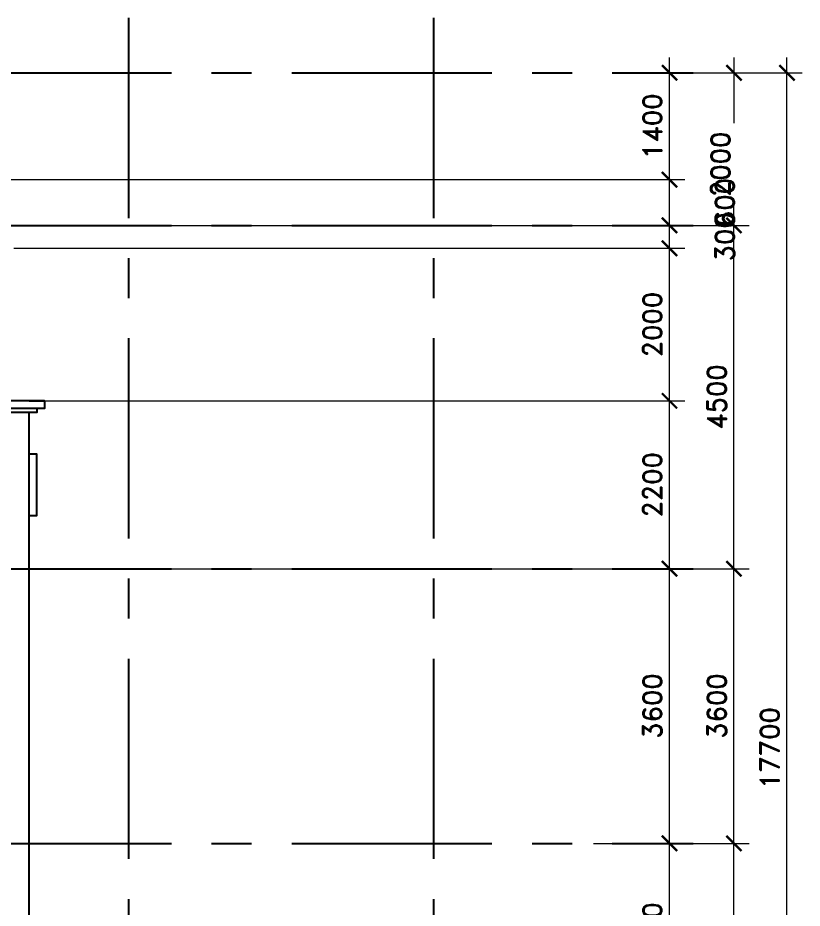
# Model space of a CAD drawing. Header units: inches. Extents: x 452443 to 881249, y 975131 to 1198310.
# Drawn here: x 589427 to 599708, y 1005179 to 1016849 of the extents above; entities that cross this region are included whole.
import ezdxf

# ---------------------------------------------------------------- set-up
doc = ezdxf.new("R2010")
doc.units = ezdxf.units.IN
doc.header["$LTSCALE"] = 3.5
doc.header["$MEASUREMENT"] = 0
doc.linetypes.add('CENTER', pattern=[2, 1.25, -0.25, 0.25, -0.25])
for name, color, linetype in [('Netthay_126', 126, 'Continuous'), ('thuocdo', 3, 'Continuous'), ('Truc', 252, 'Continuous')]:
    doc.layers.add(name, color=color, linetype=linetype)
doc.styles.add('romand', font='romand.shx')
doc.dimstyles.new('TL100', dxfattribs={"dimscale": 100, "dimtxt": 2.5, "dimasz": 2, "dimexe": 2, "dimexo": 1, "dimgap": 1, "dimtad": 1, "dimdec": 0, "dimzin": 0, "dimdsep": 46, "dimtxsty": 'romand', "dimblk": 'ARCHTICK', "dimcen": 2, "dimdle": 2, "dimclrd": 256, "dimclre": 256, "dimclrt": 7, "dimadec": 0, "dimazin": 0, "dimtfac": 0.004, "dimtdec": 0, "dimtmove": 2, "dimatfit": 3, "dimfxl": 1, "dimtolj": 1, "dimtzin": 0, "dimlwd": 20, "dimlwe": 20, "dimarcsym": 1})

# ---------------------------------------------------------------- blocks, each defined once
blk = doc.blocks.new('_ArchTick')
at = {"color": 0, "linetype": 'ByBlock', "const_width": 0.15}
blk.add_lwpolyline([(-0.5, -0.5), (0.5, 0.5)], dxfattribs=at)
blk = doc.blocks.new('*D2868')
at = {"layer": 'DEFPOINTS', "color": 0}
for p in [(589577, 1011828), (597969, 1011828), (591144, 1009628)]:
    blk.add_point(p, dxfattribs=at)
at = {"layer": 'thuocdo', "linetype": 'Continuous', "lineweight": 20}
for p, q in [((597969, 1009428), (597969, 1012028)), ((589677, 1011828), (598169, 1011828)), ((591244, 1009628), (598169, 1009628))]:
    blk.add_line(p, q, dxfattribs=at)
at = {"layer": 'thuocdo', "lineweight": 20, "xscale": 200, "yscale": 200, "zscale": 200}
for p, rotation in [((597969, 1011828), 90), ((597969, 1009628), 270)]:
    blk.add_blockref('_ArchTick', p, dxfattribs=dict(at, rotation=rotation))
at = {"layer": 'thuocdo', "color": 7, "insert": (597744, 1010728), "char_height": 250, "attachment_point": 5, "rotation": 90, "style": 'romand'}
blk.add_mtext('\\A1;2200', dxfattribs=at)
blk = doc.blocks.new('*D2869')
at = {"layer": 'DEFPOINTS', "color": 0}
for p in [(589277, 1013828), (597969, 1013828), (589577, 1011828)]:
    blk.add_point(p, dxfattribs=at)
at = {"layer": 'thuocdo', "linetype": 'Continuous', "lineweight": 20}
for p, q in [((597969, 1011628), (597969, 1014028)), ((589377, 1013828), (598169, 1013828)), ((589677, 1011828), (598169, 1011828))]:
    blk.add_line(p, q, dxfattribs=at)
at = {"layer": 'thuocdo', "lineweight": 20, "xscale": 200, "yscale": 200, "zscale": 200}
for p, rotation in [((597969, 1013828), 90), ((597969, 1011828), 270)]:
    blk.add_blockref('_ArchTick', p, dxfattribs=dict(at, rotation=rotation))
at = {"layer": 'thuocdo', "color": 7, "insert": (597744, 1012828), "char_height": 250, "attachment_point": 5, "rotation": 90, "style": 'romand'}
blk.add_mtext('\\A1;2000', dxfattribs=at)
blk = doc.blocks.new('*D2870')
at = {"layer": 'DEFPOINTS', "color": 0}
for p in [(588977, 1014128), (597969, 1014128), (589277, 1013828)]:
    blk.add_point(p, dxfattribs=at)
at = {"layer": 'thuocdo', "linetype": 'Continuous', "lineweight": 20}
for p, q in [((597969, 1013628), (597969, 1014328)), ((589077, 1014128), (598169, 1014128)), ((589377, 1013828), (598169, 1013828))]:
    blk.add_line(p, q, dxfattribs=at)
at = {"layer": 'thuocdo', "lineweight": 20, "xscale": 200, "yscale": 200, "zscale": 200}
for p, rotation in [((597969, 1014128), 90), ((597969, 1013828), 270)]:
    blk.add_blockref('_ArchTick', p, dxfattribs=dict(at, rotation=rotation))
at = {"layer": 'thuocdo', "color": 7, "insert": (598694, 1013978), "char_height": 250, "attachment_point": 5, "rotation": 90, "style": 'romand'}
blk.add_mtext('\\A1;300', dxfattribs=at)
blk = doc.blocks.new('*D2871')
at = {"layer": 'DEFPOINTS', "color": 0}
for p in [(588677, 1014728), (597969, 1014728), (588977, 1014128)]:
    blk.add_point(p, dxfattribs=at)
at = {"layer": 'thuocdo', "linetype": 'Continuous', "lineweight": 20}
for p, q in [((597969, 1013928), (597969, 1014928)), ((588777, 1014728), (598169, 1014728)), ((589077, 1014128), (598169, 1014128))]:
    blk.add_line(p, q, dxfattribs=at)
at = {"layer": 'thuocdo', "lineweight": 20, "xscale": 200, "yscale": 200, "zscale": 200}
for p, rotation in [((597969, 1014728), 90), ((597969, 1014128), 270)]:
    blk.add_blockref('_ArchTick', p, dxfattribs=dict(at, rotation=rotation))
at = {"layer": 'thuocdo', "color": 7, "insert": (598694, 1014428), "char_height": 250, "attachment_point": 5, "rotation": 90, "style": 'romand'}
blk.add_mtext('\\A1;600', dxfattribs=at)
blk = doc.blocks.new('*D2872')
at = {"layer": 'DEFPOINTS', "color": 0}
for p in [(596872, 1006028), (597969, 1006028), (597269, 1003628)]:
    blk.add_point(p, dxfattribs=at)
at = {"layer": 'thuocdo', "linetype": 'Continuous', "lineweight": 20}
for p, q in [((597969, 1003428), (597969, 1006228)), ((596972, 1006028), (598169, 1006028)), ((597369, 1003628), (598169, 1003628))]:
    blk.add_line(p, q, dxfattribs=at)
at = {"layer": 'thuocdo', "lineweight": 20, "xscale": 200, "yscale": 200, "zscale": 200}
for p, rotation in [((597969, 1006028), 90), ((597969, 1003628), 270)]:
    blk.add_blockref('_ArchTick', p, dxfattribs=dict(at, rotation=rotation))
at = {"layer": 'thuocdo', "color": 7, "insert": (597744, 1004828), "char_height": 250, "attachment_point": 5, "rotation": 90, "style": 'romand'}
blk.add_mtext('\\A1;2400', dxfattribs=at)
blk = doc.blocks.new('*D2873')
at = {"layer": 'DEFPOINTS', "color": 0}
for p in [(596503, 1009628), (597969, 1009628), (596872, 1006028)]:
    blk.add_point(p, dxfattribs=at)
at = {"layer": 'thuocdo', "linetype": 'Continuous', "lineweight": 20}
for p, q in [((597969, 1005828), (597969, 1009828)), ((596603, 1009628), (598169, 1009628)), ((596972, 1006028), (598169, 1006028))]:
    blk.add_line(p, q, dxfattribs=at)
at = {"layer": 'thuocdo', "lineweight": 20, "xscale": 200, "yscale": 200, "zscale": 200}
for p, rotation in [((597969, 1009628), 90), ((597969, 1006028), 270)]:
    blk.add_blockref('_ArchTick', p, dxfattribs=dict(at, rotation=rotation))
at = {"layer": 'thuocdo', "color": 7, "insert": (597744, 1007828), "char_height": 250, "attachment_point": 5, "rotation": 90, "style": 'romand'}
blk.add_mtext('\\A1;3600', dxfattribs=at)
blk = doc.blocks.new('*D2875')
at = {"layer": 'DEFPOINTS', "color": 0}
for p in [(597775, 1006028), (598814, 1006028), (597896, 1002428)]:
    blk.add_point(p, dxfattribs=at)
at = {"layer": 'thuocdo', "lineweight": 20}
for p, q in [((598814, 1002228), (598814, 1006228)), ((597875, 1006028), (599014, 1006028)), ((597996, 1002428), (599014, 1002428))]:
    blk.add_line(p, q, dxfattribs=at)
at = {"layer": 'thuocdo', "lineweight": 20, "xscale": 200, "yscale": 200, "zscale": 200}
for p, rotation in [((598814, 1006028), 90), ((598814, 1002428), 270)]:
    blk.add_blockref('_ArchTick', p, dxfattribs=dict(at, rotation=rotation))
at = {"layer": 'thuocdo', "color": 7, "insert": (598589, 1004228), "char_height": 250, "attachment_point": 5, "rotation": 90, "style": 'romand'}
blk.add_mtext('\\A1;3600', dxfattribs=at)
blk = doc.blocks.new('*D2876')
at = {"layer": 'DEFPOINTS', "color": 0}
for p in [(597775, 1009628), (598814, 1009628), (597775, 1006028)]:
    blk.add_point(p, dxfattribs=at)
at = {"layer": 'thuocdo', "lineweight": 20}
for p, q in [((598814, 1005828), (598814, 1009828)), ((597875, 1009628), (599014, 1009628)), ((597875, 1006028), (599014, 1006028))]:
    blk.add_line(p, q, dxfattribs=at)
at = {"layer": 'thuocdo', "lineweight": 20, "xscale": 200, "yscale": 200, "zscale": 200}
for p, rotation in [((598814, 1009628), 90), ((598814, 1006028), 270)]:
    blk.add_blockref('_ArchTick', p, dxfattribs=dict(at, rotation=rotation))
at = {"layer": 'thuocdo', "color": 7, "insert": (598589, 1007828), "char_height": 250, "attachment_point": 5, "rotation": 90, "style": 'romand'}
blk.add_mtext('\\A1;3600', dxfattribs=at)
blk = doc.blocks.new('*D2877')
at = {"layer": 'DEFPOINTS', "color": 0}
for p in [(598176, 1014128), (598814, 1014128), (597775, 1009628)]:
    blk.add_point(p, dxfattribs=at)
at = {"layer": 'thuocdo', "lineweight": 20}
for p, q in [((598814, 1009428), (598814, 1014328)), ((598276, 1014128), (599014, 1014128)), ((597875, 1009628), (599014, 1009628))]:
    blk.add_line(p, q, dxfattribs=at)
at = {"layer": 'thuocdo', "lineweight": 20, "xscale": 200, "yscale": 200, "zscale": 200}
for p, rotation in [((598814, 1014128), 90), ((598814, 1009628), 270)]:
    blk.add_blockref('_ArchTick', p, dxfattribs=dict(at, rotation=rotation))
at = {"layer": 'thuocdo', "color": 7, "insert": (598589, 1011878), "char_height": 250, "attachment_point": 5, "rotation": 90, "style": 'romand'}
blk.add_mtext('\\A1;4500', dxfattribs=at)
blk = doc.blocks.new('*D2878')
at = {"layer": 'DEFPOINTS', "color": 0}
for p in [(598176, 1016128), (598814, 1016128), (598176, 1014128)]:
    blk.add_point(p, dxfattribs=at)
at = {"layer": 'thuocdo', "lineweight": 20}
for p, q in [((598814, 1016328), (598814, 1015468)), ((598276, 1016128), (599014, 1016128)), ((598814, 1013928), (598814, 1014387)), ((598276, 1014128), (599014, 1014128))]:
    blk.add_line(p, q, dxfattribs=at)
at = {"layer": 'thuocdo', "lineweight": 20, "xscale": 200, "yscale": 200, "zscale": 200}
for p, rotation in [((598814, 1016128), 90), ((598814, 1014128), 270)]:
    blk.add_blockref('_ArchTick', p, dxfattribs=dict(at, rotation=rotation))
at = {"layer": 'thuocdo', "color": 7, "insert": (598637, 1014928), "char_height": 250, "attachment_point": 5, "rotation": 90, "style": 'romand'}
blk.add_mtext('\\A1;2000', dxfattribs=at)
blk = doc.blocks.new('*D2879')
at = {"layer": 'DEFPOINTS', "color": 0}
for p in [(598280, 1016128), (599508, 1016128), (598414, 998428)]:
    blk.add_point(p, dxfattribs=at)
at = {"layer": 'thuocdo', "lineweight": 20}
for p, q in [((599508, 998228), (599508, 1016328)), ((598380, 1016128), (599708, 1016128)), ((598514, 998428), (599708, 998428))]:
    blk.add_line(p, q, dxfattribs=at)
at = {"layer": 'thuocdo', "lineweight": 20, "xscale": 200, "yscale": 200, "zscale": 200}
for p, rotation in [((599508, 1016128), 90), ((599508, 998428), 270)]:
    blk.add_blockref('_ArchTick', p, dxfattribs=dict(at, rotation=rotation))
at = {"layer": 'thuocdo', "color": 7, "insert": (599283, 1007278), "char_height": 250, "attachment_point": 5, "rotation": 90, "style": 'romand'}
blk.add_mtext('\\A1;17700', dxfattribs=at)
blk = doc.blocks.new('*D2895')
at = {"layer": 'DEFPOINTS', "color": 0}
for p in [(597269, 1016128), (597969, 1016128), (597269, 1014728)]:
    blk.add_point(p, dxfattribs=at)
at = {"layer": 'thuocdo', "lineweight": 20}
for p, q in [((597969, 1014528), (597969, 1016328)), ((597369, 1016128), (598169, 1016128)), ((597369, 1014728), (598169, 1014728))]:
    blk.add_line(p, q, dxfattribs=at)
at = {"layer": 'thuocdo', "lineweight": 20, "xscale": 200, "yscale": 200, "zscale": 200}
for p, rotation in [((597969, 1016128), 90), ((597969, 1014728), 270)]:
    blk.add_blockref('_ArchTick', p, dxfattribs=dict(at, rotation=rotation))
at = {"layer": 'thuocdo', "color": 7, "insert": (597744, 1015428), "char_height": 250, "attachment_point": 5, "rotation": 90, "style": 'romand'}
blk.add_mtext('\\A1;1400', dxfattribs=at)

msp = doc.modelspace()

# ---------------------------------------------------------------- linework, layer by layer
at = {"layer": 'Netthay_126'}
for p, q in [((589777.4, 1011827.6), (589077.4, 1011827.6)), ((589777.4, 1011727.6), (589077.4, 1011727.6)), ((589577.4, 1011677.6), (589077.4, 1011677.6)), ((589677.4, 1011677.6), (589077.4, 1011677.6))]:
    msp.add_line(p, q, dxfattribs=at)
for points in [[(589577.4, 1011827.6), (589777.4, 1011827.6), (589777.4, 1011727.6), (589677.4, 1011727.6), (589677.4, 1011677.6), (589577.4, 1011677.6)], [(589577.4, 1003627.6), (589577.4, 1011677.6)], [(589577.4, 1010327.6), (589677.4, 1010327.6), (589677.4, 1011127.6), (589577.4, 1011127.6)]]:
    msp.add_lwpolyline(points, dxfattribs=at)
at = {"layer": 'Truc', "linetype": 'CENTER', "ltscale": 600}
for p, q in [((572017.1, 1016127.6), (598279.7, 1016127.6)), ((572017.1, 1014127.6), (598279.7, 1014127.6)), ((572017.1, 1009627.6), (598279.7, 1009627.6)), ((572017.1, 1006027.6), (598279.7, 1006027.6))]:
    msp.add_line(p, q, dxfattribs=at)
for points in [[(590877.4, 1016848.8), (590877.4, 998427.6)], [(594877.4, 1016848.8), (594877.4, 994771)]]:
    msp.add_lwpolyline(points, dxfattribs=at)

# ---------------------------------------------------------------- dimensions: what is measured, and where the dimension line sits
at = {"layer": 'thuocdo'}
for base, p1, p2, picture, middle in [((597969.5, 1016127.6), (597269.5, 1014727.6), (597269.5, 1016127.6), '*D2895', (597744.5, 1015427.6)), ((599507.8, 1016127.6), (598414.3, 998427.6), (598279.7, 1016127.6), '*D2879', (599282.8, 1007277.6)), ((598814.3, 1014127.6), (597775.2, 1009627.6), (598176.4, 1014127.6), '*D2877', (598589.3, 1011877.6)), ((598814.3, 1009627.6), (597775.2, 1006027.6), (597775.2, 1009627.6), '*D2876', (598589.3, 1007827.6)), ((598814.3, 1006027.6), (597896.3, 1002427.6), (597775.2, 1006027.6), '*D2875', (598589.3, 1004227.6))]:
    dim = msp.add_linear_dim(base=base, p1=p1, p2=p2, angle=90, dimstyle='TL100', override={"dimfxl": 10, "dimarcsym": 1}, dxfattribs=at)
    dim.commit()
    dim.dimension.update_dxf_attribs({"geometry": picture, "text_midpoint": middle})
dim = msp.add_linear_dim(base=(598814.3, 1016127.6), p1=(598176.4, 1014127.6), p2=(598176.4, 1016127.6), angle=90, dimstyle='TL100', override={"dimfxl": 10, "dimarcsym": 1}, dxfattribs=at)
dim.commit()
dim.dimension.update_dxf_attribs({"geometry": '*D2878', "text_midpoint": (598636.6, 1014927.6), "dimtype": 160})
for base, p1, p2, picture, middle in [((597969.5, 1014727.6), (588977.4, 1014127.6), (588677.4, 1014727.6), '*D2871', (598694.5, 1014427.6)), ((597969.5, 1014127.6), (589277.4, 1013827.6), (588977.4, 1014127.6), '*D2870', (598694.5, 1013977.6)), ((597969.5, 1013827.6), (589577.4, 1011827.6), (589277.4, 1013827.6), '*D2869', (597744.5, 1012827.6)), ((597969.5, 1011827.6), (591143.8, 1009627.6), (589577.4, 1011827.6), '*D2868', (597744.5, 1010727.6)), ((597969.5, 1009627.6), (596871.9, 1006027.6), (596503.3, 1009627.6), '*D2873', (597744.5, 1007827.6)), ((597969.5, 1006027.6), (597269.5, 1003627.6), (596871.9, 1006027.6), '*D2872', (597744.5, 1004827.6))]:
    dim = msp.add_linear_dim(base=base, p1=p1, p2=p2, angle=90, dimstyle='TL100', dxfattribs=at)
    dim.commit()
    dim.dimension.update_dxf_attribs({"geometry": picture, "text_midpoint": middle})

doc.saveas('drawing.dxf')
